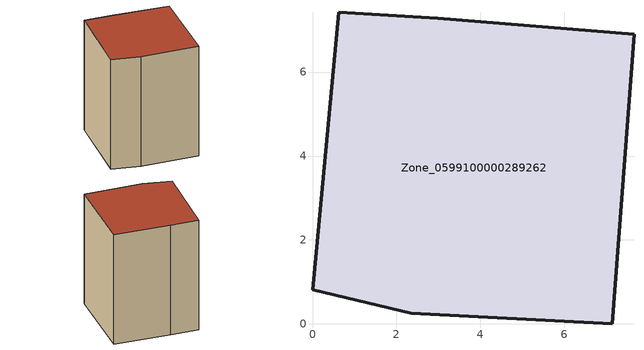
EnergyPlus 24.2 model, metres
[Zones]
Zone_0599100000289262
 floor ground (C_G): 0,0.81 0.63,7.43 2.98,7.28 7.66,6.9 7.14,0 2.35,0.25 z2.08
 wall outside (C_F): 2.35,0.25 7.14,0 7.66,6.9 2.98,7.28 0.63,7.43 0,0.81 2.35,0.25 z2.08:11.82
 roof outside (C_R): 0.63,7.43 0,0.81 2.35,0.25 7.14,0 7.66,6.9 2.98,7.28 z11.82
[BUILDING]
Pand.0599100000289262: North Axis=0; Terrain=City; Loads Convergence Tolerance Value=0.04; Temperature Convergence Tolerance Value=0.4; Solar Distribution=FullExterior; Maximum Number of Warmup Days=25; Minimum Number of Warmup Days=1
[Site:Location]
Rotterdam.The.Hague.AP_ZH_NLD Design_Conditions: Latitude=51.96; Longitude=4.45; Time Zone=1; Elevation=-4.5
[SITE:GROUNDTEMPERATURE:BUILDINGSURFACE]
18, 18, 18, 18, 18, 18, 18, 18, 18, 18, 18, 18
[MATERIAL] Thermal Absorptance=0.9; Solar Absorptance=0.7; Visible Absorptance=0.7
Name | Roughness | Thickness | Conductivity | Density | Specific Heat
G.TC.1946 | MediumSmooth | 0.15 | 1 | 540 | 1210
F.TC.1946 | Rough | 0.3 | 0.857143 | 1920 | 840
R.TC.1946 | MediumRough | 0.2 | 0.909091 | 1500 | 1000
[CONSTRUCTION]
C_G: G.TC.1946
C_F: F.TC.1946
C_R: R.TC.1946
[ZONE]
Zone_0599100000289262: Type=1; Multiplier=1; Ceiling Height=Autocalculate; Volume=Autocalculate; Floor Area=autocalculate; Part of Total Floor Area=Yes
[ZONEINFILTRATION:DESIGNFLOWRATE]
Infil_Zone_0599100000289262: Zone or ZoneList or Space or SpaceList=Zone_0599100000289262; Schedule=AlwaysOn; Design Flow Rate Calculation Method=Flow/Area; Flow Rate per Floor Area=0.003; Constant Term Coefficient=1; Temperature Term Coefficient=0; Velocity Term Coefficient=0; Velocity Squared Term Coefficient=0
[HVACTEMPLATE:ZONE:IDEALLOADSAIRSYSTEM]
Zone_0599100000289262: Maximum Heating Supply Air Temperature=50; Minimum Cooling Supply Air Temperature=13; Maximum Heating Supply Air Humidity Ratio=0.0156; Minimum Cooling Supply Air Humidity Ratio=0.0077; Heating Limit=NoLimit; Cooling Limit=NoLimit; Dehumidification Control Type=ConstantSensibleHeatRatio; Cooling Sensible Heat Ratio=0.7; Dehumidification Setpoint=60; Humidification Control Type=None; Humidification Setpoint=30; Outdoor Air Method=None; Outdoor Air Flow Rate per Person=0.00944; Outdoor Air Flow Rate per Zone Floor Area=0; Outdoor Air Flow Rate per Zone=0; Demand Controlled Ventilation Type=None; Outdoor Air Economizer Type=NoEconomizer; Heat Recovery Type=None; Sensible Heat Recovery Effectiveness=0.7; Latent Heat Recovery Effectiveness=0.65
[ZONECONTROL:THERMOSTAT]
ThermostatControl_Zone_0599100000289262: Zone or ZoneList=Zone_0599100000289262; Control Type Schedule=DualSetpointControlType; Control 1=Thermostat_Zone_0599100000289262; Temperature Difference Between Cutout And Setpoint=0
[THERMOSTATSETPOINT:DUALSETPOINT]
Thermostat_Zone_0599100000289262: Heating Setpoint Temperature Schedule=HeatingSetpoint_Zone_0599100000289262; Cooling Setpoint Temperature Schedule=CoolingSetpoint_Zone_0599100000289262
[SCHEDULE:COMPACT]
HeatingSetpoint_Zone_0599100000289262: Through: 12/31, For: AllDays, Until: 24:00, 21
CoolingSetpoint_Zone_0599100000289262: Through: 12/31, For: AllDays, Until: 24:00, 24
DualSetpointControlType: Through: 12/31, For: AllDays, Until: 24:00, 4
AlwaysOn: Through: 12/31, For: AllDays, Until: 24:00, 1
